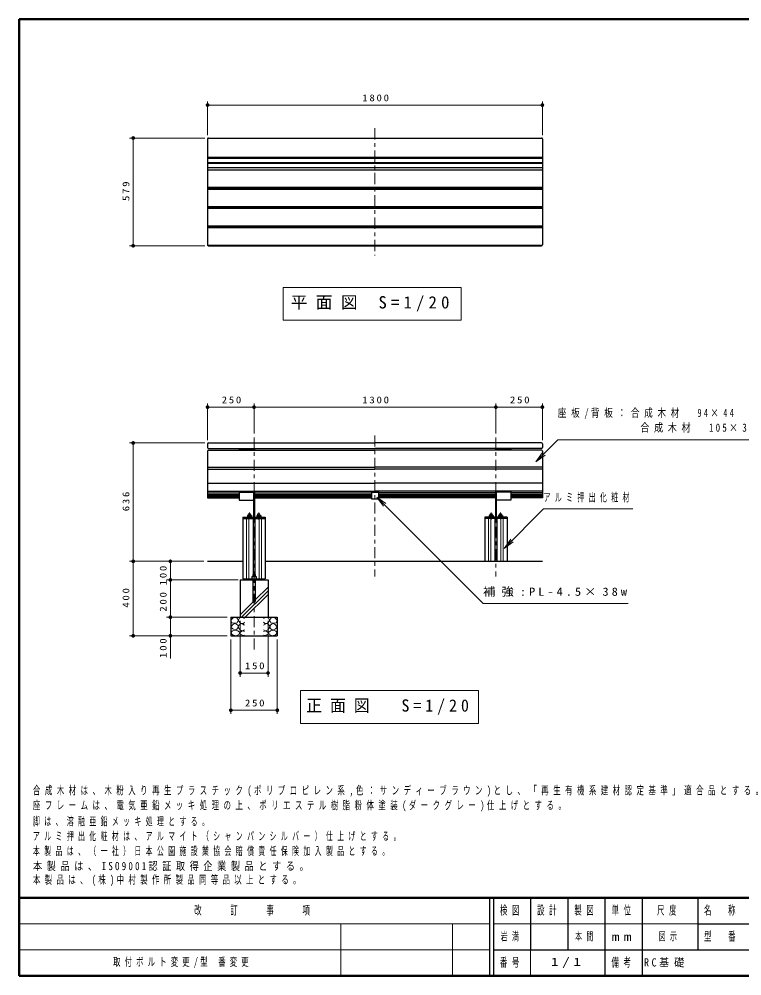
# Model space of a CAD drawing. Units: millimetres on the paper, scale 1:20. Extents: x -365 to 0, y 0 to 257.
# Drawn here: x -365 to -170.7, y 0 to 257 of the extents above; entities that cross this region are included whole.
import ezdxf

# ---------------------------------------------------------------- set-up
doc = ezdxf.new("R2010")
doc.units = ezdxf.units.MM
doc.linetypes.add('USER2', pattern=[6, 3, -1, 1, -1])
doc.layers.add('1_20', color=7, linetype='Continuous', lineweight=25)
doc.layers.add('LY_5', color=7, linetype='Continuous', lineweight=13)
doc.layers.add('99', color=7, linetype='Continuous')
doc.layers.add('CLASS1', color=7, linetype='Continuous')
doc.styles.add('ＭＳ ゴシック', font='')
doc.styles.get('ＭＳ ゴシック').set_extended_font_data('MS Gothic')

# ---------------------------------------------------------------- blocks, each defined once
blk = doc.blocks.new('filled_dot')
at = {"color": 0, "linetype": 'Continuous', "lineweight": -2, "const_width": 1.25}
blk.add_lwpolyline([(-0.625, 0, 1), (0.625, 0, 1)], format="xyb", close=True, dxfattribs=at)

msp = doc.modelspace()

# ---------------------------------------------------------------- linework, layer by layer
at = {"layer": '1_20', "lineweight": 13}
for p, q in [((-314.336, 225.817), (-314.336, 234.918)), ((-314.336, 233.918), (-224.336, 233.918)), ((-224.336, 225.817), (-224.336, 234.918)), ((-315.086, 225.067), (-335.336, 225.067)), ((-334.336, 196.125), (-334.336, 225.067)), ((-315.086, 196.125), (-335.336, 196.125)), ((-293.999, 184.93), (-293.999, 176.13)), ((-246.199, 184.93), (-293.999, 184.93)), ((-246.199, 176.13), (-246.199, 184.93)), ((-293.999, 176.13), (-246.199, 176.13)), ((-314.336, 143.903), (-314.336, 153.771)), ((-314.336, 152.771), (-301.836, 152.771)), ((-301.836, 145.654), (-301.836, 153.771)), ((-301.836, 152.771), (-236.836, 152.771)), ((-236.836, 145.654), (-236.836, 153.771)), ((-236.836, 152.771), (-224.336, 152.771)), ((-224.336, 143.903), (-224.336, 153.771)), ((-315.086, 143.153), (-335.336, 143.153)), ((-334.336, 111.353), (-334.336, 143.153)), ((-226.074, 138.091), (-224.306, 140.566)), ((-226.074, 138.091), (-223.952, 140.212)), ((-223.599, 139.858), (-226.074, 138.091)), ((-267.083, 126.15), (-268.851, 128.625)), ((-268.851, 128.625), (-266.376, 126.857)), ((-268.851, 128.625), (-266.73, 126.504)), ((-303.836, 122.903), (-303.836, 106.653)), ((-303.221, 122.903), (-303.221, 106.653)), ((-300.451, 122.903), (-300.451, 106.653)), ((-299.836, 122.903), (-299.836, 106.653)), ((-238.836, 122.903), (-238.836, 111.353)), ((-238.221, 122.903), (-238.221, 111.353)), ((-235.451, 122.903), (-235.451, 111.353)), ((-234.836, 122.903), (-234.836, 111.353)), ((-234.617, 114.814), (-232.849, 117.289)), ((-234.617, 114.814), (-232.495, 116.935)), ((-232.142, 116.582), (-234.617, 114.814)), ((-315.336, 111.353), (-335.336, 111.353)), ((-334.336, 91.353), (-334.336, 111.353)), ((-324.336, 106.353), (-324.336, 111.353)), ((-306.586, 106.353), (-325.336, 106.353)), ((-306.086, 106.353), (-325.336, 106.353)), ((-324.336, 96.353), (-324.336, 106.353)), ((-305.191, 96.353), (-298.086, 103.458)), ((-301.519, 101.015), (-298.086, 104.448)), ((-305.586, 96.948), (-302.079, 100.455)), ((-304.201, 96.353), (-298.086, 102.468)), ((-309.086, 96.353), (-325.336, 96.353)), ((-324.336, 85.275), (-324.336, 96.353)), ((-305.586, 95.353), (-305.586, 80.353)), ((-298.086, 95.353), (-298.086, 80.353)), ((-309.086, 91.353), (-335.336, 91.353)), ((-308.086, 90.353), (-308.086, 70.353)), ((-295.586, 90.353), (-295.586, 70.353)), ((-298.086, 81.353), (-305.586, 81.353)), ((-289.337, 76.629), (-289.337, 67.829)), ((-241.537, 76.629), (-289.337, 76.629)), ((-241.537, 67.829), (-241.537, 76.629)), ((-295.586, 71.353), (-308.086, 71.353)), ((-289.337, 67.829), (-241.537, 67.829))]:
    msp.add_line(p, q, dxfattribs=at)
at = {"layer": '1_20', "color": 32, "linetype": 'USER2', "lineweight": 13}
msp.add_line((-269.336, 227.698), (-269.336, 193.5), dxfattribs=at)
at = {"layer": '1_20', "color": 32}
for p, q in [((-314.336, 224.817), (-314.336, 196.375)), ((-314.086, 225.067), (-224.586, 225.067)), ((-224.336, 224.817), (-224.336, 196.375)), ((-314.336, 219.893), (-224.336, 219.893)), ((-314.336, 219.689), (-224.336, 219.689)), ((-314.336, 218.472), (-224.336, 218.472)), ((-314.336, 218.343), (-224.336, 218.343)), ((-314.336, 217.126), (-224.336, 217.126)), ((-314.336, 216.54), (-224.336, 216.54)), ((-314.336, 211.858), (-224.336, 211.858)), ((-314.336, 211.666), (-224.336, 211.666)), ((-314.336, 211.36), (-224.336, 211.36)), ((-314.336, 206.678), (-224.336, 206.678)), ((-314.336, 206.486), (-224.336, 206.486)), ((-314.336, 206.179), (-224.336, 206.179)), ((-314.336, 201.497), (-224.336, 201.497)), ((-314.336, 201.306), (-224.336, 201.306)), ((-314.336, 200.999), (-224.336, 200.999)), ((-314.336, 196.317), (-224.336, 196.317)), ((-314.086, 196.125), (-224.586, 196.125))]:
    msp.add_line(p, q, dxfattribs=at)
at = {"layer": '1_20', "linetype": 'USER2', "lineweight": 13}
for p, q in [((-301.836, 144.654), (-301.836, 87.217)), ((-269.336, 145.165), (-269.336, 107.278)), ((-236.836, 144.654), (-236.836, 107.278)), ((-303.086, 124.479), (-303.086, 122.64)), ((-300.586, 124.479), (-300.586, 122.501)), ((-238.086, 124.479), (-238.086, 122.501)), ((-235.586, 124.479), (-235.586, 122.64)), ((-301.836, 108.555), (-301.836, 99.836))]:
    msp.add_line(p, q, dxfattribs=at)
at = {"layer": '1_20'}
for p, q in [((-314.336, 142.903), (-314.336, 141.903)), ((-314.086, 143.153), (-269.336, 143.153)), ((-314.086, 141.653), (-269.336, 141.653)), ((-305.836, 141.653), (-305.836, 141.174)), ((-305.836, 141.428), (-301.724, 141.428)), ((-301.724, 141.653), (-301.724, 141.174)), ((-224.586, 143.153), (-269.336, 143.153)), ((-224.586, 141.653), (-269.336, 141.653)), ((-236.949, 141.653), (-236.949, 141.174)), ((-232.836, 141.428), (-236.949, 141.428)), ((-232.836, 141.653), (-232.836, 141.174)), ((-224.336, 142.903), (-224.336, 141.903)), ((-314.336, 140.924), (-314.336, 128.392)), ((-314.086, 141.174), (-269.336, 141.174)), ((-224.586, 141.174), (-269.336, 141.174)), ((-224.336, 140.924), (-224.336, 128.392)), ((-314.336, 136.634), (-269.336, 136.634)), ((-224.336, 136.634), (-269.336, 136.634)), ((-314.336, 136.151), (-269.336, 136.151)), ((-224.336, 136.151), (-269.336, 136.151)), ((-314.336, 132.353), (-269.336, 132.353)), ((-224.336, 132.353), (-269.336, 132.353)), ((-314.336, 130.161), (-269.336, 130.161)), ((-314.336, 129.752), (-305.836, 129.752)), ((-314.336, 129.299), (-305.836, 129.299)), ((-314.336, 129.255), (-305.836, 129.255)), ((-314.336, 128.845), (-305.836, 128.845)), ((-314.336, 128.802), (-305.836, 128.802)), ((-305.836, 130.118), (-301.949, 130.118)), ((-305.836, 130.118), (-305.836, 127.781)), ((-305.836, 129.894), (-301.949, 129.894)), ((-301.949, 129.894), (-301.949, 123.203)), ((-301.724, 129.893), (-301.724, 123.203)), ((-301.724, 129.752), (-270.286, 129.752)), ((-301.724, 129.299), (-270.286, 129.299)), ((-301.724, 129.255), (-270.286, 129.255)), ((-301.724, 128.845), (-270.286, 128.845)), ((-301.724, 128.802), (-270.286, 128.802)), ((-270.286, 130.161), (-270.286, 128.167)), ((-270.286, 129.936), (-268.386, 129.936)), ((-224.336, 130.161), (-269.336, 130.161)), ((-268.386, 130.161), (-268.386, 128.167)), ((-236.949, 129.752), (-268.386, 129.752)), ((-236.949, 129.299), (-268.386, 129.299)), ((-236.949, 129.255), (-268.386, 129.255)), ((-236.949, 128.845), (-268.386, 128.845)), ((-236.949, 128.802), (-268.386, 128.802)), ((-236.949, 129.893), (-236.949, 123.203)), ((-232.836, 130.118), (-236.724, 130.118)), ((-232.836, 129.894), (-236.724, 129.894)), ((-236.724, 129.894), (-236.724, 123.203)), ((-232.836, 130.118), (-232.836, 127.781)), ((-224.336, 129.752), (-232.836, 129.752)), ((-224.336, 129.299), (-232.836, 129.299)), ((-224.336, 129.255), (-232.836, 129.255)), ((-224.336, 128.845), (-232.836, 128.845)), ((-224.336, 128.802), (-232.836, 128.802)), ((-314.336, 128.392), (-305.836, 128.392)), ((-305.836, 127.781), (-301.949, 127.781)), ((-301.724, 128.392), (-270.286, 128.392)), ((-270.286, 128.167), (-268.386, 128.167)), ((-236.949, 128.392), (-268.386, 128.392)), ((-232.836, 127.781), (-236.724, 127.781)), ((-224.336, 128.392), (-232.836, 128.392)), ((-303.611, 123.703), (-303.611, 123.203)), ((-303.611, 123.703), (-302.561, 123.703)), ((-302.561, 123.703), (-302.561, 123.203)), ((-301.111, 123.703), (-300.061, 123.703)), ((-301.111, 123.703), (-301.111, 123.203)), ((-300.061, 123.703), (-300.061, 123.203)), ((-237.561, 123.703), (-238.611, 123.703)), ((-238.611, 123.703), (-238.611, 123.203)), ((-237.561, 123.703), (-237.561, 123.203)), ((-236.111, 123.703), (-236.111, 123.203)), ((-235.061, 123.703), (-236.111, 123.703)), ((-235.061, 123.703), (-235.061, 123.203)), ((-304.836, 123.203), (-304.836, 106.653)), ((-304.836, 123.203), (-298.836, 123.203)), ((-304.836, 122.903), (-298.836, 122.903)), ((-303.611, 123.303), (-302.561, 123.303)), ((-302.086, 122.903), (-302.086, 107.218)), ((-301.586, 122.903), (-301.586, 107.218)), ((-301.111, 123.303), (-300.061, 123.303)), ((-298.836, 123.203), (-298.836, 106.653)), ((-239.836, 123.203), (-239.836, 111.353)), ((-233.836, 123.203), (-239.836, 123.203)), ((-233.836, 122.903), (-239.836, 122.903)), ((-237.561, 123.303), (-238.611, 123.303)), ((-237.086, 122.903), (-237.086, 111.353)), ((-236.586, 122.903), (-236.586, 111.353)), ((-235.061, 123.303), (-236.111, 123.303)), ((-233.836, 123.203), (-233.836, 111.353)), ((-314.336, 111.353), (-304.836, 111.353)), ((-298.836, 111.353), (-224.336, 111.353)), ((-305.586, 106.353), (-305.586, 96.353)), ((-305.586, 106.353), (-298.086, 106.353)), ((-304.836, 106.653), (-298.836, 106.653)), ((-303.711, 106.653), (-303.711, 106.353)), ((-302.441, 107.268), (-301.231, 107.268)), ((-302.441, 107.268), (-302.441, 106.653)), ((-302.154, 107.841), (-301.519, 107.841)), ((-302.154, 107.841), (-302.154, 107.268)), ((-302.154, 106.353), (-302.154, 100.659)), ((-301.519, 107.841), (-301.519, 107.268)), ((-301.519, 106.353), (-301.519, 100.659)), ((-301.231, 107.268), (-301.231, 106.674)), ((-299.961, 106.653), (-299.961, 106.353)), ((-298.086, 106.353), (-298.086, 96.353)), ((-308.086, 96.353), (-308.086, 91.353)), ((-308.086, 96.353), (-295.586, 96.353)), ((-295.586, 96.353), (-295.586, 91.353)), ((-308.086, 91.353), (-295.586, 91.353))]:
    msp.add_line(p, q, dxfattribs=at)
at = {"layer": '1_20', "lineweight": 13}
for points in [[(-226.074, 138.091), (-220.186, 143.978), (-154.173, 143.978)], [(-268.851, 128.625), (-240.289, 100.063), (-201.275, 100.063)], [(-234.617, 114.814), (-224.01, 125.421), (-199.99, 125.421)], [(-304.365, 96.038), (-305.221, 96.355), (-305.76, 96.086), (-306.076, 95.484), (-305.49, 94.723), (-304.714, 94.66), (-304.365, 95.056)], [(-299.307, 96.038), (-298.451, 96.355), (-297.913, 96.086), (-297.596, 95.484), (-298.182, 94.723), (-298.958, 94.66), (-299.307, 95.056)], [(-304.381, 94.232), (-305.142, 94.628), (-305.775, 94.375), (-306.076, 93.725), (-305.633, 92.949), (-304.872, 92.711), (-304.381, 92.917)], [(-304.365, 92.505), (-305.031, 92.711), (-305.68, 92.157), (-305.506, 91.761), (-304.777, 91.396), (-304.365, 91.555)], [(-299.307, 92.505), (-298.641, 92.711), (-297.992, 92.157), (-298.166, 91.761), (-298.895, 91.396), (-299.307, 91.555)], [(-299.291, 94.232), (-298.53, 94.628), (-297.897, 94.375), (-297.596, 93.725), (-298.039, 92.949), (-298.8, 92.711), (-299.291, 92.917)]]:
    msp.add_lwpolyline(points, dxfattribs=at)
for points in [[(-306.964, 96.323), (-307.597, 96.022), (-308.073, 95.547), (-307.772, 94.85), (-307.043, 94.707), (-306.346, 94.866), (-306.092, 95.452), (-306.282, 95.959)], [(-296.708, 96.323), (-296.075, 96.022), (-295.6, 95.547), (-295.901, 94.85), (-296.629, 94.707), (-297.326, 94.866), (-297.58, 95.452), (-297.39, 95.959)], [(-307.09, 94.676), (-307.629, 94.327), (-308.073, 93.646), (-307.566, 93.186), (-306.9, 92.87), (-306.203, 93.313), (-306.124, 94.153), (-306.532, 94.515)], [(-307.131, 92.879), (-307.7, 92.56), (-308.038, 92.137), (-307.634, 91.571), (-306.692, 91.368), (-305.976, 91.687), (-305.703, 92.192), (-306.242, 92.648)], [(-296.541, 92.879), (-295.972, 92.56), (-295.634, 92.137), (-296.038, 91.571), (-296.98, 91.368), (-297.696, 91.687), (-297.969, 92.192), (-297.43, 92.648)], [(-296.582, 94.676), (-296.043, 94.327), (-295.6, 93.646), (-296.106, 93.186), (-296.772, 92.87), (-297.469, 93.313), (-297.548, 94.153), (-297.14, 94.515)]]:
    msp.add_lwpolyline(points, close=True, dxfattribs=at)
at = {"layer": '1_20', "color": 32}
for centre, start, end in [((-314.086, 224.817), 90, 180), ((-224.586, 224.817), 0, 90), ((-314.086, 196.375), 179.99999, 270), ((-224.586, 196.375), 270, 0)]:
    msp.add_arc(centre, 0.25, start, end, dxfattribs=at)
at = {"layer": '1_20'}
for centre, radius, start, end in [((-314.086, 142.903), 0.25, 90, 180), ((-314.086, 141.903), 0.25, 180, 270), ((-224.586, 142.903), 0.25, 360, 90), ((-224.586, 141.903), 0.25, 270, 0), ((-314.086, 140.924), 0.25, 90, 180), ((-224.586, 140.924), 0.25, 360, 90), ((-301.949, 129.893), 0.225, 0, 90), ((-236.724, 129.893), 0.225, 90, 180), ((-303.086, 123.703), 0.425, 0, 180), ((-300.586, 123.703), 0.425, 0, 180), ((-238.086, 123.703), 0.425, 360, 180), ((-235.586, 123.703), 0.425, 360, 180), ((-301.836, 100.659), 0.318, 179.99996, 0.00001)]:
    msp.add_arc(centre, radius, start, end, dxfattribs=at)
at = {"layer": 'LY_5', "lineweight": 50}
for p, q in [((-365, 257), (-365, 0)), ((0, 257), (-365, 257)), ((-365, 21), (0, 21)), ((-365, 0), (0, 0))]:
    msp.add_line(p, q, dxfattribs=at)
at = {"layer": 'LY_5', "color": 211, "lineweight": 25}
for p, q in [((-238.5, 21), (-238.5, 0)), ((-237.5, 21), (-237.5, 0)), ((-227.5, 21), (-227.5, 7)), ((-217.5, 21), (-217.5, 7)), ((-207.5, 21), (-207.5, 0)), ((-197.5, 21), (-197.5, 7)), ((-182.5, 21), (-182.5, 7)), ((-182.5, 14), (-70, 14)), ((-237.5, 7), (0, 7))]:
    msp.add_line(p, q, dxfattribs=at)
at = {"layer": 'LY_5'}
for p, q in [((-365, 14), (-238.5, 14)), ((-278.5, 14), (-278.5, 0)), ((-248.5, 14), (-248.5, 0)), ((-237.5, 14), (-182.5, 14)), ((-365, 7), (-238.5, 7)), ((-227.5, 7), (-227.5, 0))]:
    msp.add_line(p, q, dxfattribs=at)
at = {"layer": 'LY_5', "lineweight": 25}
msp.add_line((-197.5, 7), (-197.5, 0), dxfattribs=at)

# ---------------------------------------------------------------- block references
at = {"layer": '1_20', "lineweight": 13, "xscale": 0.4, "yscale": 0.4}
for p in [(-314.336, 233.918), (-314.336, 152.771), (-305.586, 81.353), (-308.086, 71.353)]:
    msp.add_blockref('filled_dot', p, dxfattribs=at)
for p, rotation in [((-224.336, 233.918), 180), ((-334.336, 225.067), 270), ((-334.336, 196.125), 90), ((-301.836, 152.771), 180), ((-236.836, 152.771), 180), ((-224.336, 152.771), 180), ((-334.336, 143.153), 270), ((-334.336, 111.353), 270), ((-334.336, 111.353), 90), ((-324.336, 111.353), 270), ((-324.336, 106.353), 270), ((-324.336, 106.353), 90), ((-324.336, 96.353), 270), ((-324.336, 96.353), 90), ((-334.336, 91.353), 90), ((-324.336, 91.353), 90), ((-298.086, 81.353), 180), ((-295.586, 71.353), 180)]:
    msp.add_blockref('filled_dot', p, dxfattribs=dict(at, rotation=rotation))

# ---------------------------------------------------------------- texts
at = {"layer": '1_20', "style": 'ＭＳ ゴシック'}
for s, insert, char_height, attachment_point in [('\\T1.33;\\W1.15;1800', (-268.915, 234.918), 1.833, 8), ('\\T1.5;平面図\\~S=1/20', (-270.099, 180.53), 3.299, 5), ('\\T1.33;\\W1.15;250', (-307.671, 153.771), 1.833, 8), ('\\T1.33;\\W1.15;1300', (-268.915, 153.771), 1.833, 8), ('\\T1.33;\\W1.15;250', (-230.171, 153.771), 1.833, 8), ('\\T1.55;\\W0.75;座板/背板：合成木材\u300094×44', (-220.173, 150.978), 2.199, 4), ('\\T1.5;\\W0.8;\u3000\u3000\u3000\u3000\u3000\u3000合成木材\u3000105×30(上端部)', (-220.173, 146.978), 2.199, 4), ('\\T1.64;\\W0.6;アルミ押出化粧材', (-223.99, 128.421), 2.199, 4), ('\\T1.5;\\W1.1;補強:PL-4.5×38w', (-240.275, 103.063), 2.199, 4), ('\\T1.33;\\W1.15;150', (-301.415, 82.353), 1.833, 8), ('\\T1.5;\\W0.95;正面図\u3000S=1/20', (-265.437, 72.229), 3.299, 5), ('\\T1.33;\\W1.15;250', (-301.421, 72.353), 1.833, 8)]:
    msp.add_mtext(s, dxfattribs=dict(at, insert=insert, char_height=char_height, attachment_point=attachment_point))
at = {"layer": '1_20', "char_height": 1.833, "attachment_point": 8, "rotation": 90, "style": 'ＭＳ ゴシック'}
for s, insert in [('\\T1.33;\\W1.15;579', (-335.336, 211.013)), ('\\T1.33;\\W1.15;636', (-335.336, 127.67)), ('\\T1.33;\\W1.15;100', (-325.336, 107.779)), ('\\T1.33;\\W1.15;400', (-335.336, 101.77)), ('\\T1.33;\\W1.15;200', (-325.336, 100.699)), ('\\T1.33;\\W1.15;100', (-325.336, 88.275))]:
    msp.add_mtext(s, dxfattribs=dict(at, insert=insert))
at = {"layer": '99', "char_height": 2.199, "style": 'ＭＳ ゴシック'}
for s, insert, attachment_point in [('\\T1.64;\\W0.6;岩満', (-232.5, 10.5), 5), ('\\T1.64;\\W0.6;本間', (-212.5, 10.5), 5), ('\\T1.64;\\W0.6;図示', (-190, 10.5), 5), ('\\T1.55;\\W0.65;取付ボルト変更/型\\~番変更', (-339.75, 3.5), 4), ('\\T1.5;\\W1.35;1/1', (-217.5, 3.5), 5), ('\\T1.5;\\W0.9;RC基礎', (-197, 3.5), 4)]:
    msp.add_mtext(s, dxfattribs=dict(at, insert=insert, attachment_point=attachment_point))
at = {"layer": 'CLASS1', "char_height": 2.199, "attachment_point": 7, "style": 'ＭＳ ゴシック'}
for s, insert in [('\\T1.6;\\W0.65;合成木材は、木粉入り再生プラスチック(ポリプロピレン系,色：サンディーブラウン)とし、「再生有機系建材認定基準」適合品とする。', (-361.274, 48.151)), ('\\T1.6;\\W0.65;座フレームは、電気亜鉛メッキ処理の上、ポリエステル樹脂粉体塗装(ダークグレー)仕上げとする。', (-361.274, 44.151)), ('\\T1.64;\\W0.6;脚は、溶融亜鉛メッキ処理とする。', (-361.274, 40.151)), ('\\T1.64;\\W0.6;アルミ押出化粧材は、アルマイト（シャンパンシルバー）仕上げとする。', (-361.274, 36.151)), ('\\T1.64;\\W0.6;本製品は、（一社）日本公園施設業協会賠償責任保険加入製品とする。', (-361.274, 32.151)), ('\\T1.5;\\W0.8;本製品は、ISO9001認証取得企業製品とする。', (-361.274, 28.151)), ('\\T1.58;\\W0.65;本製品は、(株)中村製作所製品同等品以上とする。', (-361.274, 24.151))]:
    msp.add_mtext(s, dxfattribs=dict(at, insert=insert))
at = {"layer": 'LY_5', "color": 4, "char_height": 2.346, "attachment_point": 5, "style": 'ＭＳ ゴシック'}
for s, insert in [('\\T1.64;\\W0.6;改\u3000\u3000訂\u3000\u3000事\u3000\u3000項', (-301.75, 17.5)), ('\\T1.64;\\W0.6;検図', (-232.5, 17.5)), ('\\T1.64;\\W0.6;設計', (-222.5, 17.5)), ('\\T1.64;\\W0.6;製図', (-212.5, 17.5)), ('\\T1.64;\\W0.6;単位', (-202.5, 17.5)), ('\\T1.64;\\W0.6;尺度', (-190.25, 17.5)), ('\\T1.64;\\W0.6;名\u3000称', (-176, 17.5)), ('\\T1.5;\\W1.35;mm', (-202.5, 10.5)), ('\\T1.64;\\W0.6;型\u3000番', (-176, 10.5)), ('\\T1.64;\\W0.6;備考', (-202.5, 3.5)), ('\\T1.64;\\W0.6;番号', (-232.5, 3.5))]:
    msp.add_mtext(s, dxfattribs=dict(at, insert=insert))

doc.saveas('drawing.dxf')
